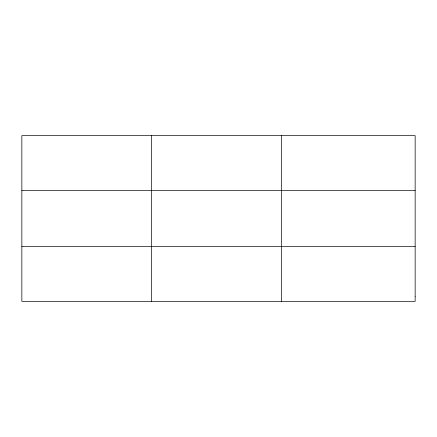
<?xml version="1.0" encoding="UTF-8"?>
<svg xmlns="http://www.w3.org/2000/svg" width="437" height="437" viewBox="0 0 437 437"><rect width="100%" height="100%" fill="white"/><g stroke="black" fill="none" stroke-linecap="round" stroke-linejoin="round"><path stroke-width="0.66" d="M151.639 301.355L151.639 135.645M281.428 301.355L281.428 135.645M21.85 190.33L415.15 190.33M21.85 246.67L415.15 246.67M415.15 296.384L415.15 301.355L21.85 301.355L21.85 135.645L415.15 135.645L415.15 296.384"/></g></svg>
